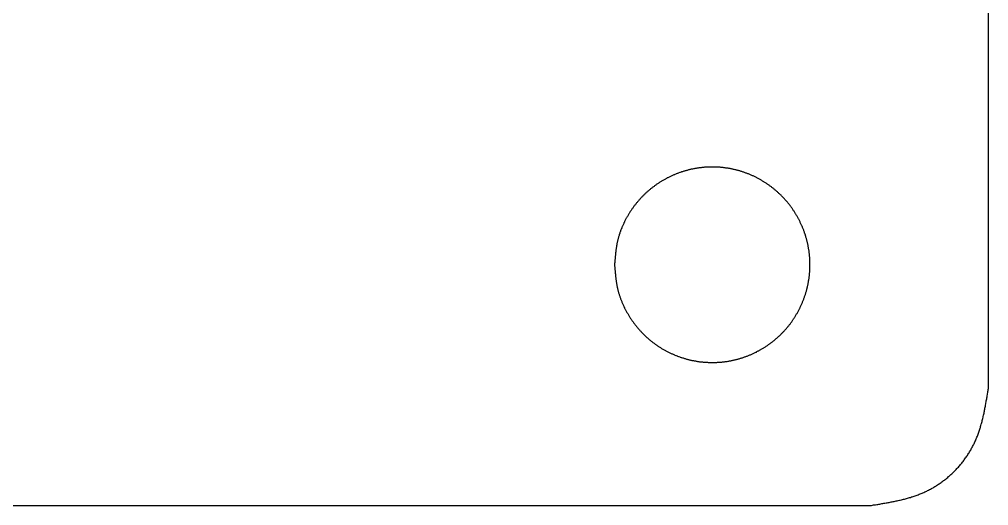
# Model space of a CAD drawing. Extents: x 63 to 788, y 423 to 1014.
# Drawn here: x 484.09 to 495, y 804.86 to 810.33 of the extents above; entities that cross this region are included whole.
import ezdxf

# ---------------------------------------------------------------- set-up
doc = ezdxf.new("R2010")
doc.units = 0
doc.header["$MEASUREMENT"] = 0
doc.layers.add('LAYER_1', color=7, linetype='CONTINUOUS')

msp = doc.modelspace()

# ---------------------------------------------------------------- linework, layer by layer
at = {"layer": 'LAYER_1', "color": 1}
for points in [[(483.945, 804.857, 0), (484.169, 804.857, 0), (484.392, 804.857, 0), (484.615, 804.857, 0), (484.839, 804.857, 0), (485.062, 804.857, 0), (485.286, 804.857, 0), (485.509, 804.857, 0), (485.732, 804.857, 0), (485.956, 804.857, 0), (486.179, 804.857, 0), (486.402, 804.857, 0), (486.626, 804.857, 0), (486.849, 804.857, 0), (487.072, 804.857, 0), (487.296, 804.857, 0), (487.519, 804.857, 0), (487.742, 804.857, 0), (487.966, 804.857, 0), (488.189, 804.857, 0), (488.413, 804.857, 0), (488.636, 804.857, 0), (488.859, 804.857, 0), (489.083, 804.857, 0), (489.306, 804.857, 0), (489.529, 804.857, 0), (489.753, 804.857, 0), (489.976, 804.857, 0), (490.199, 804.857, 0), (490.423, 804.857, 0), (490.646, 804.857, 0), (490.869, 804.857, 0), (491.093, 804.857, 0), (491.316, 804.857, 0), (491.54, 804.857, 0), (491.763, 804.857, 0), (491.986, 804.857, 0), (492.21, 804.857, 0), (492.433, 804.857, 0), (492.656, 804.857, 0), (492.88, 804.857, 0), (493.103, 804.857, 0), (493.326, 804.857, 0), (493.55, 804.857, 0), (493.667, 804.858, 0), (493.679, 804.86, 0), (493.691, 804.862, 0), (493.703, 804.864, 0), (493.714, 804.866, 0), (493.726, 804.867, 0), (493.738, 804.869, 0), (493.749, 804.871, 0), (493.761, 804.873, 0), (493.773, 804.875, 0), (493.784, 804.877, 0), (493.796, 804.879, 0), (493.808, 804.881, 0), (493.82, 804.883, 0), (493.831, 804.885, 0), (493.843, 804.887, 0), (493.854, 804.889, 0), (493.866, 804.891, 0), (493.878, 804.893, 0), (493.889, 804.895, 0), (493.901, 804.898, 0), (493.912, 804.9, 0), (493.924, 804.902, 0), (493.935, 804.905, 0), (493.947, 804.907, 0), (493.958, 804.909, 0), (493.97, 804.912, 0), (493.981, 804.915, 0), (493.993, 804.917, 0), (494.004, 804.92, 0), (494.016, 804.923, 0), (494.027, 804.925, 0), (494.038, 804.928, 0), (494.05, 804.931, 0), (494.061, 804.934, 0), (494.072, 804.937, 0), (494.083, 804.94, 0), (494.095, 804.944, 0), (494.106, 804.947, 0), (494.117, 804.95, 0), (494.128, 804.954, 0), (494.139, 804.957, 0), (494.15, 804.961, 0), (494.161, 804.964, 0), (494.172, 804.968, 0), (494.183, 804.972, 0), (494.194, 804.976, 0), (494.205, 804.98, 0), (494.216, 804.984, 0), (494.226, 804.988, 0), (494.237, 804.993, 0), (494.248, 804.997, 0), (494.259, 805.002, 0), (494.269, 805.006, 0), (494.28, 805.011, 0), (494.29, 805.016, 0), (494.301, 805.021, 0), (494.311, 805.026, 0), (494.322, 805.031, 0), (494.332, 805.037, 0), (494.342, 805.042, 0), (494.353, 805.048, 0), (494.363, 805.053, 0), (494.373, 805.059, 0), (494.383, 805.065, 0), (494.393, 805.071, 0), (494.403, 805.077, 0), (494.413, 805.084, 0), (494.423, 805.09, 0), (494.433, 805.097, 0), (494.443, 805.103, 0), (494.453, 805.11, 0), (494.462, 805.117, 0), (494.472, 805.124, 0), (494.481, 805.131, 0), (494.491, 805.138, 0), (494.5, 805.145, 0), (494.51, 805.152, 0), (494.519, 805.16, 0), (494.528, 805.167, 0), (494.537, 805.175, 0), (494.546, 805.183, 0), (494.555, 805.19, 0), (494.564, 805.198, 0), (494.573, 805.206, 0), (494.582, 805.214, 0), (494.59, 805.223, 0), (494.599, 805.231, 0), (494.607, 805.239, 0), (494.616, 805.248, 0), (494.624, 805.256, 0), (494.633, 805.265, 0), (494.641, 805.273, 0), (494.649, 805.282, 0), (494.657, 805.291, 0), (494.665, 805.3, 0), (494.672, 805.309, 0), (494.68, 805.318, 0), (494.688, 805.327, 0), (494.695, 805.336, 0), (494.703, 805.345, 0), (494.71, 805.355, 0), (494.717, 805.364, 0), (494.724, 805.374, 0), (494.731, 805.383, 0), (494.738, 805.393, 0), (494.745, 805.403, 0), (494.752, 805.412, 0), (494.759, 805.422, 0), (494.765, 805.432, 0), (494.771, 805.442, 0), (494.778, 805.452, 0), (494.784, 805.462, 0), (494.79, 805.472, 0), (494.796, 805.482, 0), (494.802, 805.492, 0), (494.807, 805.502, 0), (494.813, 805.513, 0), (494.818, 805.523, 0), (494.824, 805.533, 0), (494.829, 805.544, 0), (494.834, 805.554, 0), (494.839, 805.565, 0), (494.844, 805.575, 0), (494.849, 805.586, 0), (494.853, 805.596, 0), (494.858, 805.607, 0), (494.862, 805.618, 0), (494.867, 805.629, 0), (494.871, 805.639, 0), (494.875, 805.65, 0), (494.879, 805.661, 0), (494.883, 805.672, 0), (494.887, 805.683, 0), (494.891, 805.694, 0), (494.894, 805.705, 0), (494.898, 805.716, 0), (494.902, 805.727, 0), (494.905, 805.738, 0), (494.908, 805.749, 0), (494.912, 805.76, 0), (494.915, 805.772, 0), (494.918, 805.783, 0), (494.921, 805.794, 0), (494.924, 805.805, 0), (494.927, 805.817, 0), (494.93, 805.828, 0), (494.933, 805.839, 0), (494.935, 805.851, 0), (494.938, 805.862, 0), (494.941, 805.874, 0), (494.943, 805.885, 0), (494.946, 805.897, 0), (494.948, 805.908, 0), (494.951, 805.92, 0), (494.953, 805.931, 0), (494.955, 805.943, 0), (494.957, 805.954, 0), (494.96, 805.966, 0), (494.962, 805.977, 0), (494.964, 805.989, 0), (494.966, 806.001, 0), (494.968, 806.012, 0), (494.97, 806.024, 0), (494.972, 806.035, 0), (494.974, 806.047, 0), (494.976, 806.059, 0), (494.978, 806.07, 0), (494.98, 806.082, 0), (494.982, 806.094, 0), (494.984, 806.106, 0), (494.986, 806.117, 0), (494.988, 806.129, 0), (494.99, 806.141, 0), (494.991, 806.152, 0), (494.993, 806.164, 0), (494.995, 806.176, 0), (494.997, 806.188, 0), (494.998, 806.509, 0), (494.998, 807.161, 0), (494.998, 807.814, 0), (494.998, 808.467, 0), (494.998, 809.119, 0), (494.998, 809.772, 0), (494.998, 810.424, 0)], [(490.787, 807.568, 0), (490.788, 807.56, 0), (490.788, 807.552, 0), (490.789, 807.544, 0), (490.789, 807.536, 0), (490.79, 807.528, 0), (490.791, 807.52, 0), (490.791, 807.512, 0), (490.792, 807.504, 0), (490.793, 807.496, 0), (490.793, 807.488, 0), (490.794, 807.48, 0), (490.795, 807.472, 0), (490.796, 807.464, 0), (490.796, 807.456, 0), (490.797, 807.448, 0), (490.798, 807.44, 0), (490.799, 807.432, 0), (490.8, 807.425, 0), (490.801, 807.417, 0), (490.802, 807.409, 0), (490.803, 807.401, 0), (490.804, 807.393, 0), (490.805, 807.385, 0), (490.806, 807.377, 0), (490.807, 807.369, 0), (490.809, 807.361, 0), (490.81, 807.353, 0), (490.811, 807.346, 0), (490.813, 807.338, 0), (490.814, 807.33, 0), (490.816, 807.322, 0), (490.817, 807.314, 0), (490.819, 807.307, 0), (490.821, 807.299, 0), (490.823, 807.291, 0), (490.824, 807.283, 0), (490.826, 807.276, 0), (490.828, 807.268, 0), (490.831, 807.26, 0), (490.833, 807.252, 0), (490.835, 807.245, 0), (490.837, 807.237, 0), (490.84, 807.23, 0), (490.842, 807.222, 0), (490.845, 807.214, 0), (490.847, 807.207, 0), (490.85, 807.199, 0), (490.852, 807.192, 0), (490.855, 807.184, 0), (490.858, 807.177, 0), (490.861, 807.169, 0), (490.864, 807.162, 0), (490.867, 807.154, 0), (490.87, 807.147, 0), (490.873, 807.139, 0), (490.876, 807.132, 0), (490.879, 807.125, 0), (490.883, 807.117, 0), (490.886, 807.11, 0), (490.89, 807.103, 0), (490.893, 807.096, 0), (490.897, 807.088, 0), (490.9, 807.081, 0), (490.904, 807.074, 0), (490.907, 807.067, 0), (490.911, 807.06, 0), (490.915, 807.053, 0), (490.919, 807.046, 0), (490.923, 807.039, 0), (490.927, 807.032, 0), (490.931, 807.025, 0), (490.935, 807.018, 0), (490.939, 807.011, 0), (490.943, 807.004, 0), (490.947, 806.997, 0), (490.951, 806.99, 0), (490.955, 806.983, 0), (490.96, 806.977, 0), (490.964, 806.97, 0), (490.968, 806.963, 0), (490.973, 806.957, 0), (490.977, 806.95, 0), (490.982, 806.943, 0), (490.987, 806.937, 0), (490.991, 806.93, 0), (490.996, 806.924, 0), (491.001, 806.917, 0), (491.005, 806.911, 0), (491.01, 806.904, 0), (491.015, 806.898, 0), (491.02, 806.892, 0), (491.025, 806.885, 0), (491.03, 806.879, 0), (491.035, 806.873, 0), (491.04, 806.867, 0), (491.045, 806.861, 0), (491.05, 806.854, 0), (491.055, 806.848, 0), (491.061, 806.842, 0), (491.066, 806.836, 0), (491.071, 806.83, 0), (491.077, 806.824, 0), (491.082, 806.819, 0), (491.087, 806.813, 0), (491.093, 806.807, 0), (491.099, 806.801, 0), (491.104, 806.795, 0), (491.11, 806.79, 0), (491.115, 806.784, 0), (491.121, 806.779, 0), (491.127, 806.773, 0), (491.133, 806.767, 0), (491.139, 806.762, 0), (491.144, 806.757, 0), (491.15, 806.751, 0), (491.156, 806.746, 0), (491.162, 806.741, 0), (491.168, 806.735, 0), (491.174, 806.73, 0), (491.181, 806.725, 0), (491.187, 806.72, 0), (491.193, 806.715, 0), (491.199, 806.71, 0), (491.205, 806.705, 0), (491.212, 806.7, 0), (491.218, 806.695, 0), (491.225, 806.69, 0), (491.231, 806.685, 0), (491.237, 806.681, 0), (491.244, 806.676, 0), (491.25, 806.671, 0), (491.257, 806.667, 0), (491.264, 806.662, 0), (491.27, 806.657, 0), (491.277, 806.653, 0), (491.283, 806.649, 0), (491.29, 806.644, 0), (491.297, 806.64, 0), (491.304, 806.636, 0), (491.311, 806.631, 0), (491.317, 806.627, 0), (491.324, 806.623, 0), (491.331, 806.619, 0), (491.338, 806.615, 0), (491.345, 806.611, 0), (491.352, 806.607, 0), (491.359, 806.603, 0), (491.366, 806.599, 0), (491.373, 806.596, 0), (491.38, 806.592, 0), (491.387, 806.588, 0), (491.394, 806.585, 0), (491.402, 806.581, 0), (491.409, 806.578, 0), (491.416, 806.574, 0), (491.423, 806.571, 0), (491.431, 806.567, 0), (491.438, 806.564, 0), (491.445, 806.561, 0), (491.453, 806.558, 0), (491.46, 806.555, 0), (491.467, 806.551, 0), (491.475, 806.548, 0), (491.482, 806.545, 0), (491.49, 806.543, 0), (491.497, 806.54, 0), (491.505, 806.537, 0), (491.512, 806.534, 0), (491.52, 806.531, 0), (491.527, 806.529, 0), (491.535, 806.526, 0), (491.542, 806.524, 0), (491.55, 806.521, 0), (491.558, 806.519, 0), (491.565, 806.516, 0), (491.573, 806.514, 0), (491.581, 806.512, 0), (491.588, 806.51, 0), (491.596, 806.507, 0), (491.604, 806.505, 0), (491.612, 806.503, 0), (491.619, 806.501, 0), (491.627, 806.499, 0), (491.635, 806.498, 0), (491.643, 806.496, 0), (491.65, 806.494, 0), (491.658, 806.492, 0), (491.666, 806.491, 0), (491.674, 806.489, 0), (491.682, 806.488, 0), (491.69, 806.486, 0), (491.698, 806.485, 0), (491.706, 806.483, 0), (491.713, 806.482, 0), (491.721, 806.481, 0), (491.729, 806.48, 0), (491.737, 806.479, 0), (491.745, 806.477, 0), (491.753, 806.476, 0), (491.761, 806.476, 0), (491.769, 806.475, 0), (491.777, 806.474, 0), (491.785, 806.473, 0), (491.793, 806.472, 0), (491.801, 806.472, 0), (491.809, 806.471, 0), (491.817, 806.471, 0), (491.825, 806.47, 0), (491.833, 806.47, 0), (491.841, 806.469, 0), (491.849, 806.469, 0), (491.857, 806.469, 0), (491.865, 806.469, 0), (491.873, 806.468, 0), (491.881, 806.468, 0), (491.889, 806.468, 0), (491.897, 806.468, 0), (491.905, 806.468, 0), (491.913, 806.469, 0), (491.921, 806.469, 0), (491.929, 806.469, 0), (491.937, 806.469, 0), (491.945, 806.47, 0), (491.953, 806.47, 0), (491.961, 806.471, 0), (491.969, 806.471, 0), (491.977, 806.472, 0), (491.985, 806.473, 0), (491.993, 806.473, 0), (492.001, 806.474, 0), (492.009, 806.475, 0), (492.017, 806.476, 0), (492.025, 806.477, 0), (492.033, 806.478, 0), (492.041, 806.479, 0), (492.048, 806.48, 0), (492.056, 806.481, 0), (492.064, 806.483, 0), (492.072, 806.484, 0), (492.08, 806.485, 0), (492.088, 806.487, 0), (492.096, 806.488, 0), (492.104, 806.49, 0), (492.112, 806.491, 0), (492.119, 806.493, 0), (492.127, 806.495, 0), (492.135, 806.497, 0), (492.143, 806.498, 0), (492.151, 806.5, 0), (492.158, 806.502, 0), (492.166, 806.504, 0), (492.174, 806.506, 0), (492.182, 806.508, 0), (492.189, 806.511, 0), (492.197, 806.513, 0), (492.205, 806.515, 0), (492.212, 806.518, 0), (492.22, 806.52, 0), (492.228, 806.522, 0), (492.235, 806.525, 0), (492.243, 806.527, 0), (492.25, 806.53, 0), (492.258, 806.533, 0), (492.265, 806.535, 0), (492.273, 806.538, 0), (492.28, 806.541, 0), (492.288, 806.544, 0), (492.295, 806.547, 0), (492.303, 806.55, 0), (492.31, 806.553, 0), (492.318, 806.556, 0), (492.325, 806.559, 0), (492.332, 806.562, 0), (492.34, 806.566, 0), (492.347, 806.569, 0), (492.354, 806.572, 0), (492.361, 806.576, 0), (492.369, 806.579, 0), (492.376, 806.583, 0), (492.383, 806.586, 0), (492.39, 806.59, 0), (492.397, 806.594, 0), (492.404, 806.598, 0), (492.411, 806.601, 0), (492.418, 806.605, 0), (492.425, 806.609, 0), (492.432, 806.613, 0), (492.439, 806.617, 0), (492.446, 806.621, 0), (492.453, 806.625, 0), (492.46, 806.629, 0), (492.467, 806.633, 0), (492.473, 806.638, 0), (492.48, 806.642, 0), (492.487, 806.646, 0), (492.494, 806.651, 0), (492.5, 806.655, 0), (492.507, 806.66, 0), (492.514, 806.664, 0), (492.52, 806.669, 0), (492.527, 806.673, 0), (492.533, 806.678, 0), (492.54, 806.683, 0), (492.546, 806.688, 0), (492.552, 806.692, 0), (492.559, 806.697, 0), (492.565, 806.702, 0), (492.571, 806.707, 0), (492.578, 806.712, 0), (492.584, 806.717, 0), (492.59, 806.722, 0), (492.596, 806.728, 0), (492.602, 806.733, 0), (492.608, 806.738, 0), (492.614, 806.743, 0), (492.62, 806.749, 0), (492.626, 806.754, 0), (492.632, 806.759, 0), (492.638, 806.765, 0), (492.644, 806.77, 0), (492.65, 806.776, 0), (492.655, 806.781, 0), (492.661, 806.787, 0), (492.667, 806.793, 0), (492.672, 806.798, 0), (492.678, 806.804, 0), (492.684, 806.81, 0), (492.689, 806.816, 0), (492.695, 806.822, 0), (492.7, 806.827, 0), (492.705, 806.833, 0), (492.711, 806.839, 0), (492.716, 806.845, 0), (492.721, 806.851, 0), (492.726, 806.857, 0), (492.732, 806.864, 0), (492.737, 806.87, 0), (492.742, 806.876, 0), (492.747, 806.882, 0), (492.752, 806.889, 0), (492.757, 806.895, 0), (492.762, 806.901, 0), (492.766, 806.908, 0), (492.771, 806.914, 0), (492.776, 806.92, 0), (492.781, 806.927, 0), (492.785, 806.933, 0), (492.79, 806.94, 0), (492.794, 806.947, 0), (492.799, 806.953, 0), (492.803, 806.96, 0), (492.808, 806.967, 0), (492.812, 806.973, 0), (492.816, 806.98, 0), (492.821, 806.987, 0), (492.825, 806.994, 0), (492.829, 807, 0), (492.833, 807.007, 0), (492.837, 807.014, 0), (492.841, 807.021, 0), (492.845, 807.028, 0), (492.849, 807.035, 0), (492.853, 807.042, 0), (492.857, 807.049, 0), (492.86, 807.056, 0), (492.864, 807.063, 0), (492.868, 807.071, 0), (492.871, 807.078, 0), (492.875, 807.085, 0), (492.878, 807.092, 0), (492.882, 807.099, 0), (492.885, 807.107, 0), (492.889, 807.114, 0), (492.892, 807.121, 0), (492.895, 807.128, 0), (492.898, 807.136, 0), (492.901, 807.143, 0), (492.904, 807.151, 0), (492.908, 807.158, 0), (492.91, 807.165, 0), (492.913, 807.173, 0), (492.916, 807.18, 0), (492.919, 807.188, 0), (492.922, 807.195, 0), (492.924, 807.203, 0), (492.927, 807.211, 0), (492.93, 807.218, 0), (492.932, 807.226, 0), (492.935, 807.233, 0), (492.937, 807.241, 0), (492.939, 807.249, 0), (492.942, 807.256, 0), (492.944, 807.264, 0), (492.946, 807.272, 0), (492.948, 807.279, 0), (492.95, 807.287, 0), (492.952, 807.295, 0), (492.954, 807.303, 0), (492.956, 807.31, 0), (492.958, 807.318, 0), (492.96, 807.326, 0), (492.962, 807.334, 0), (492.963, 807.342, 0), (492.965, 807.35, 0), (492.966, 807.357, 0), (492.968, 807.365, 0), (492.969, 807.373, 0), (492.971, 807.381, 0), (492.972, 807.389, 0), (492.973, 807.397, 0), (492.975, 807.405, 0), (492.976, 807.413, 0), (492.977, 807.421, 0), (492.978, 807.429, 0), (492.979, 807.436, 0), (492.98, 807.444, 0), (492.981, 807.452, 0), (492.982, 807.46, 0), (492.982, 807.468, 0), (492.983, 807.476, 0), (492.984, 807.484, 0), (492.984, 807.492, 0), (492.985, 807.5, 0), (492.985, 807.508, 0), (492.986, 807.516, 0), (492.986, 807.524, 0), (492.986, 807.532, 0), (492.987, 807.54, 0), (492.987, 807.548, 0), (492.987, 807.556, 0), (492.987, 807.564, 0), (492.987, 807.572, 0), (492.987, 807.58, 0), (492.987, 807.588, 0), (492.987, 807.596, 0), (492.986, 807.604, 0), (492.986, 807.612, 0), (492.986, 807.62, 0), (492.985, 807.628, 0), (492.985, 807.636, 0), (492.984, 807.644, 0), (492.984, 807.652, 0), (492.983, 807.66, 0), (492.982, 807.668, 0), (492.982, 807.676, 0), (492.981, 807.684, 0), (492.98, 807.692, 0), (492.979, 807.7, 0), (492.978, 807.708, 0), (492.977, 807.716, 0), (492.976, 807.724, 0), (492.975, 807.732, 0), (492.973, 807.74, 0), (492.972, 807.748, 0), (492.971, 807.756, 0), (492.969, 807.763, 0), (492.968, 807.771, 0), (492.966, 807.779, 0), (492.965, 807.787, 0), (492.963, 807.795, 0), (492.962, 807.803, 0), (492.96, 807.811, 0), (492.958, 807.818, 0), (492.956, 807.826, 0), (492.954, 807.834, 0), (492.952, 807.842, 0), (492.95, 807.849, 0), (492.948, 807.857, 0), (492.946, 807.865, 0), (492.944, 807.873, 0), (492.942, 807.88, 0), (492.939, 807.888, 0), (492.937, 807.896, 0), (492.935, 807.903, 0), (492.932, 807.911, 0), (492.93, 807.918, 0), (492.927, 807.926, 0), (492.924, 807.934, 0), (492.922, 807.941, 0), (492.919, 807.949, 0), (492.916, 807.956, 0), (492.913, 807.964, 0), (492.91, 807.971, 0), (492.908, 807.979, 0), (492.904, 807.986, 0), (492.901, 807.993, 0), (492.898, 808.001, 0), (492.895, 808.008, 0), (492.892, 808.015, 0), (492.889, 808.023, 0), (492.885, 808.03, 0), (492.882, 808.037, 0), (492.878, 808.045, 0), (492.875, 808.052, 0), (492.871, 808.059, 0), (492.868, 808.066, 0), (492.864, 808.073, 0), (492.86, 808.08, 0), (492.857, 808.087, 0), (492.853, 808.094, 0), (492.849, 808.101, 0), (492.845, 808.108, 0), (492.841, 808.115, 0), (492.837, 808.122, 0), (492.833, 808.129, 0), (492.829, 808.136, 0), (492.825, 808.143, 0), (492.821, 808.15, 0), (492.816, 808.157, 0), (492.812, 808.163, 0), (492.808, 808.17, 0), (492.803, 808.177, 0), (492.799, 808.183, 0), (492.794, 808.19, 0), (492.79, 808.197, 0), (492.785, 808.203, 0), (492.781, 808.21, 0), (492.776, 808.216, 0), (492.771, 808.223, 0), (492.766, 808.229, 0), (492.762, 808.235, 0), (492.757, 808.242, 0), (492.752, 808.248, 0), (492.747, 808.254, 0), (492.742, 808.261, 0), (492.737, 808.267, 0), (492.732, 808.273, 0), (492.726, 808.279, 0), (492.721, 808.285, 0), (492.716, 808.291, 0), (492.711, 808.297, 0), (492.705, 808.303, 0), (492.7, 808.309, 0), (492.695, 808.315, 0), (492.689, 808.321, 0), (492.684, 808.327, 0), (492.678, 808.333, 0), (492.672, 808.338, 0), (492.667, 808.344, 0), (492.661, 808.35, 0), (492.655, 808.355, 0), (492.65, 808.361, 0), (492.644, 808.366, 0), (492.638, 808.372, 0), (492.632, 808.377, 0), (492.626, 808.383, 0), (492.62, 808.388, 0), (492.614, 808.393, 0), (492.608, 808.399, 0), (492.602, 808.404, 0), (492.596, 808.409, 0), (492.59, 808.414, 0), (492.584, 808.419, 0), (492.578, 808.424, 0), (492.571, 808.429, 0), (492.565, 808.434, 0), (492.559, 808.439, 0), (492.552, 808.444, 0), (492.546, 808.449, 0), (492.54, 808.454, 0), (492.533, 808.458, 0), (492.527, 808.463, 0), (492.52, 808.468, 0), (492.514, 808.472, 0), (492.507, 808.477, 0), (492.5, 808.481, 0), (492.494, 808.486, 0), (492.487, 808.49, 0), (492.48, 808.495, 0), (492.473, 808.499, 0), (492.467, 808.503, 0), (492.46, 808.507, 0), (492.453, 808.511, 0), (492.446, 808.516, 0), (492.439, 808.52, 0), (492.432, 808.524, 0), (492.425, 808.528, 0), (492.418, 808.531, 0), (492.411, 808.535, 0), (492.404, 808.539, 0), (492.397, 808.543, 0), (492.39, 808.546, 0), (492.383, 808.55, 0), (492.376, 808.554, 0), (492.369, 808.557, 0), (492.361, 808.561, 0), (492.354, 808.564, 0), (492.347, 808.568, 0), (492.34, 808.571, 0), (492.332, 808.574, 0), (492.325, 808.577, 0), (492.318, 808.58, 0), (492.31, 808.584, 0), (492.303, 808.587, 0), (492.295, 808.59, 0), (492.288, 808.593, 0), (492.28, 808.595, 0), (492.273, 808.598, 0), (492.265, 808.601, 0), (492.258, 808.604, 0), (492.25, 808.607, 0), (492.243, 808.609, 0), (492.235, 808.612, 0), (492.228, 808.614, 0), (492.22, 808.617, 0), (492.212, 808.619, 0), (492.205, 808.621, 0), (492.197, 808.624, 0), (492.189, 808.626, 0), (492.182, 808.628, 0), (492.174, 808.63, 0), (492.166, 808.632, 0), (492.158, 808.634, 0), (492.151, 808.636, 0), (492.143, 808.638, 0), (492.135, 808.64, 0), (492.127, 808.642, 0), (492.119, 808.643, 0), (492.112, 808.645, 0), (492.104, 808.647, 0), (492.096, 808.648, 0), (492.088, 808.65, 0), (492.08, 808.651, 0), (492.072, 808.653, 0), (492.064, 808.654, 0), (492.056, 808.655, 0), (492.048, 808.656, 0), (492.041, 808.657, 0), (492.033, 808.659, 0), (492.025, 808.66, 0), (492.017, 808.661, 0), (492.009, 808.662, 0), (492.001, 808.662, 0), (491.993, 808.663, 0), (491.985, 808.664, 0), (491.977, 808.665, 0), (491.969, 808.665, 0), (491.961, 808.666, 0), (491.953, 808.666, 0), (491.945, 808.667, 0), (491.937, 808.667, 0), (491.929, 808.667, 0), (491.921, 808.668, 0), (491.913, 808.668, 0), (491.905, 808.668, 0), (491.897, 808.668, 0), (491.889, 808.668, 0), (491.881, 808.668, 0), (491.873, 808.668, 0), (491.865, 808.668, 0), (491.857, 808.668, 0), (491.849, 808.668, 0), (491.841, 808.667, 0), (491.833, 808.667, 0), (491.825, 808.667, 0), (491.817, 808.666, 0), (491.809, 808.666, 0), (491.801, 808.665, 0), (491.793, 808.664, 0), (491.785, 808.664, 0), (491.777, 808.663, 0), (491.769, 808.662, 0), (491.761, 808.661, 0), (491.753, 808.66, 0), (491.745, 808.659, 0), (491.737, 808.658, 0), (491.729, 808.657, 0), (491.721, 808.656, 0), (491.713, 808.655, 0), (491.706, 808.653, 0), (491.698, 808.652, 0), (491.69, 808.65, 0), (491.682, 808.649, 0), (491.674, 808.647, 0), (491.666, 808.646, 0), (491.658, 808.644, 0), (491.65, 808.643, 0), (491.643, 808.641, 0), (491.635, 808.639, 0), (491.627, 808.637, 0), (491.619, 808.635, 0), (491.612, 808.633, 0), (491.604, 808.631, 0), (491.596, 808.629, 0), (491.588, 808.627, 0), (491.581, 808.625, 0), (491.573, 808.623, 0), (491.565, 808.62, 0), (491.558, 808.618, 0), (491.55, 808.615, 0), (491.542, 808.613, 0), (491.535, 808.61, 0), (491.527, 808.608, 0), (491.52, 808.605, 0), (491.512, 808.602, 0), (491.505, 808.6, 0), (491.497, 808.597, 0), (491.49, 808.594, 0), (491.482, 808.591, 0), (491.475, 808.588, 0), (491.467, 808.585, 0), (491.46, 808.582, 0), (491.453, 808.579, 0), (491.445, 808.576, 0), (491.438, 808.572, 0), (491.431, 808.569, 0), (491.423, 808.566, 0), (491.416, 808.562, 0), (491.409, 808.559, 0), (491.402, 808.555, 0), (491.394, 808.552, 0), (491.387, 808.548, 0), (491.38, 808.545, 0), (491.373, 808.541, 0), (491.366, 808.537, 0), (491.359, 808.533, 0), (491.352, 808.529, 0), (491.345, 808.526, 0), (491.338, 808.522, 0), (491.331, 808.518, 0), (491.324, 808.513, 0), (491.317, 808.509, 0), (491.311, 808.505, 0), (491.304, 808.501, 0), (491.297, 808.497, 0), (491.29, 808.492, 0), (491.283, 808.488, 0), (491.277, 808.484, 0), (491.27, 808.479, 0), (491.264, 808.475, 0), (491.257, 808.47, 0), (491.25, 808.465, 0), (491.244, 808.461, 0), (491.237, 808.456, 0), (491.231, 808.451, 0), (491.225, 808.447, 0), (491.218, 808.442, 0), (491.212, 808.437, 0), (491.205, 808.432, 0), (491.199, 808.427, 0), (491.193, 808.422, 0), (491.187, 808.417, 0), (491.181, 808.412, 0), (491.174, 808.406, 0), (491.168, 808.401, 0), (491.162, 808.396, 0), (491.156, 808.391, 0), (491.15, 808.385, 0), (491.144, 808.38, 0), (491.139, 808.375, 0), (491.133, 808.369, 0), (491.127, 808.364, 0), (491.121, 808.358, 0), (491.115, 808.352, 0), (491.11, 808.347, 0), (491.104, 808.341, 0), (491.099, 808.335, 0), (491.093, 808.33, 0), (491.087, 808.324, 0), (491.082, 808.318, 0), (491.077, 808.312, 0), (491.071, 808.306, 0), (491.066, 808.3, 0), (491.061, 808.294, 0), (491.055, 808.288, 0), (491.05, 808.282, 0), (491.045, 808.276, 0), (491.04, 808.27, 0), (491.035, 808.264, 0), (491.03, 808.257, 0), (491.025, 808.251, 0), (491.02, 808.245, 0), (491.015, 808.239, 0), (491.01, 808.232, 0), (491.005, 808.226, 0), (491.001, 808.219, 0), (490.996, 808.213, 0), (490.991, 808.206, 0), (490.987, 808.2, 0), (490.982, 808.193, 0), (490.977, 808.187, 0), (490.973, 808.18, 0), (490.968, 808.173, 0), (490.964, 808.167, 0), (490.96, 808.16, 0), (490.955, 808.153, 0), (490.951, 808.146, 0), (490.947, 808.14, 0), (490.943, 808.133, 0), (490.939, 808.126, 0), (490.935, 808.119, 0), (490.931, 808.112, 0), (490.927, 808.105, 0), (490.923, 808.098, 0), (490.919, 808.091, 0), (490.915, 808.084, 0), (490.911, 808.077, 0), (490.907, 808.07, 0), (490.904, 808.062, 0), (490.9, 808.055, 0), (490.897, 808.048, 0), (490.893, 808.041, 0), (490.89, 808.034, 0), (490.886, 808.026, 0), (490.883, 808.019, 0), (490.879, 808.012, 0), (490.876, 808.004, 0), (490.873, 807.997, 0), (490.87, 807.99, 0), (490.867, 807.982, 0), (490.864, 807.975, 0), (490.861, 807.967, 0), (490.858, 807.96, 0), (490.855, 807.952, 0), (490.852, 807.945, 0), (490.85, 807.937, 0), (490.847, 807.93, 0), (490.845, 807.922, 0), (490.842, 807.915, 0), (490.84, 807.907, 0), (490.837, 807.899, 0), (490.835, 807.892, 0), (490.833, 807.884, 0), (490.831, 807.876, 0), (490.828, 807.869, 0), (490.826, 807.861, 0), (490.824, 807.853, 0), (490.823, 807.846, 0), (490.821, 807.838, 0), (490.819, 807.83, 0), (490.817, 807.822, 0), (490.816, 807.814, 0), (490.814, 807.807, 0), (490.813, 807.799, 0), (490.811, 807.791, 0), (490.81, 807.783, 0), (490.809, 807.775, 0), (490.807, 807.767, 0), (490.806, 807.76, 0), (490.805, 807.752, 0), (490.804, 807.744, 0), (490.803, 807.736, 0), (490.802, 807.728, 0), (490.801, 807.72, 0), (490.8, 807.712, 0), (490.799, 807.704, 0), (490.798, 807.696, 0), (490.797, 807.688, 0), (490.796, 807.68, 0), (490.796, 807.672, 0), (490.795, 807.664, 0), (490.794, 807.656, 0), (490.793, 807.648, 0), (490.793, 807.64, 0), (490.792, 807.632, 0), (490.791, 807.624, 0), (490.791, 807.616, 0), (490.79, 807.608, 0), (490.789, 807.6, 0), (490.789, 807.592, 0), (490.788, 807.584, 0), (490.788, 807.576, 0), (490.787, 807.568, 0)]]:
    msp.add_polyline3d(points, dxfattribs=at)

doc.saveas('drawing.dxf')
